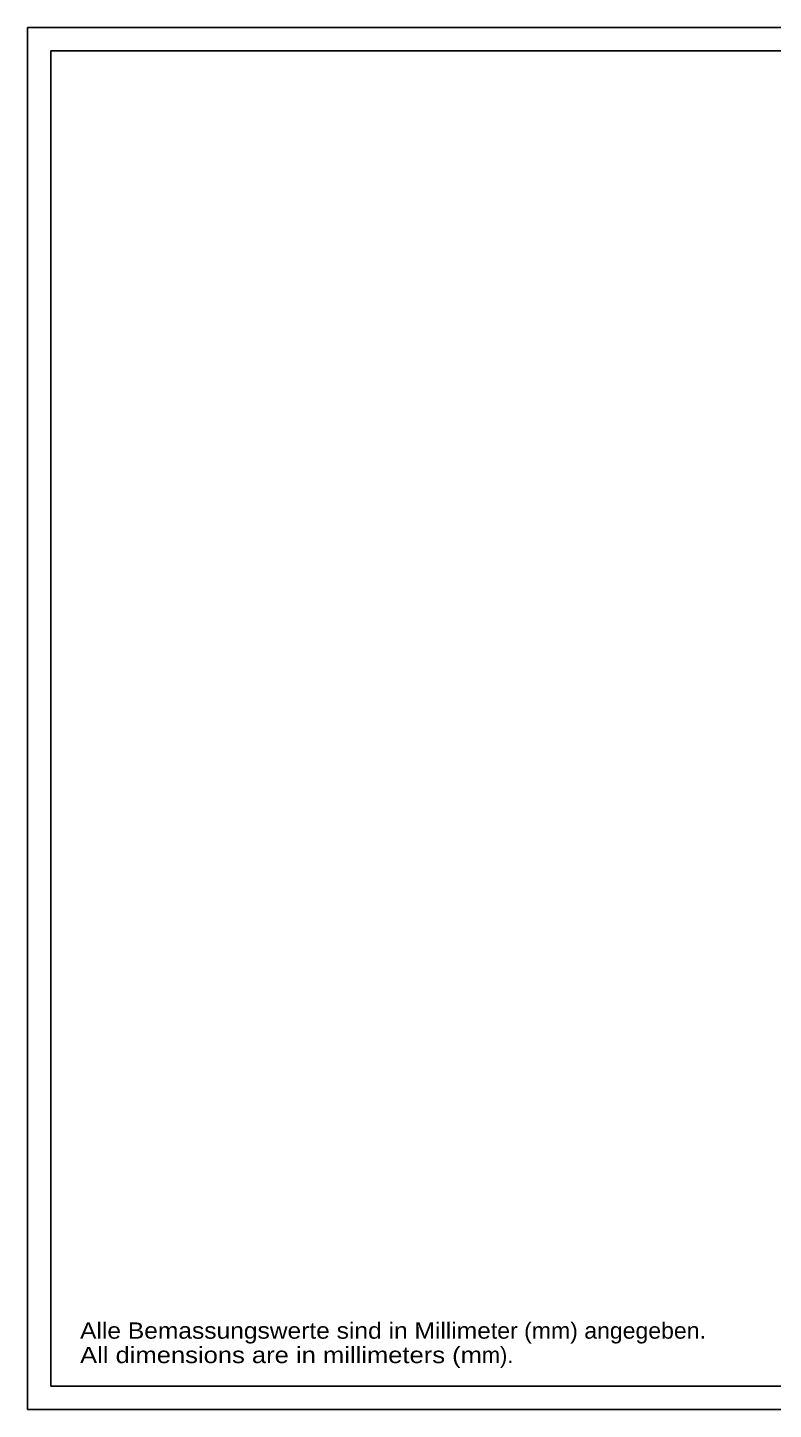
# Model space of a CAD drawing. Extents: x 0 to 420, y 0 to 297.
# Drawn here: x 0 to 160.4, y 0 to 297 of the extents above; entities that cross this region are included whole.
import ezdxf
from ezdxf.enums import TextEntityAlignment as Align

# ---------------------------------------------------------------- set-up
doc = ezdxf.new("R2010")
doc.units = 0
doc.header["$LTSCALE"] = 23.1
doc.layers.add('90000_FRAME', color=7, linetype='CONTINUOUS')
doc.layers.add('91000_TIP', color=7, linetype='CONTINUOUS')

msp = doc.modelspace()

# ---------------------------------------------------------------- linework, layer by layer
at = {"layer": '90000_FRAME', "color": 7, "linetype": 'CONTINUOUS'}
for p, q in [((0, 297), (0, 0)), ((420, 297), (0, 297)), ((5, 292), (5, 5)), ((415, 292), (5, 292)), ((5, 5), (415, 5)), ((0, 0), (420, 0))]:
    msp.add_line(p, q, dxfattribs=at)

# ---------------------------------------------------------------- texts
at = {"layer": '91000_TIP', "color": 7, "linetype": 'CONTINUOUS'}
for s, p, p2 in [('Alle Bemassungswerte sind in Millime', (11.28, 15.19), (99.61, 15.19)), ('ter (mm) angegeben.', (99.61, 15.19), (145.86, 15.19)), ('All dimensions are in millimeters (m', (11.28, 9.94), (97.69, 9.94)), ('m).', (97.69, 9.94), (104.44, 9.94))]:
    msp.add_text(s, height=3.5, dxfattribs=at).set_placement(p, p2, align=Align.FIT)

doc.saveas('drawing.dxf')
